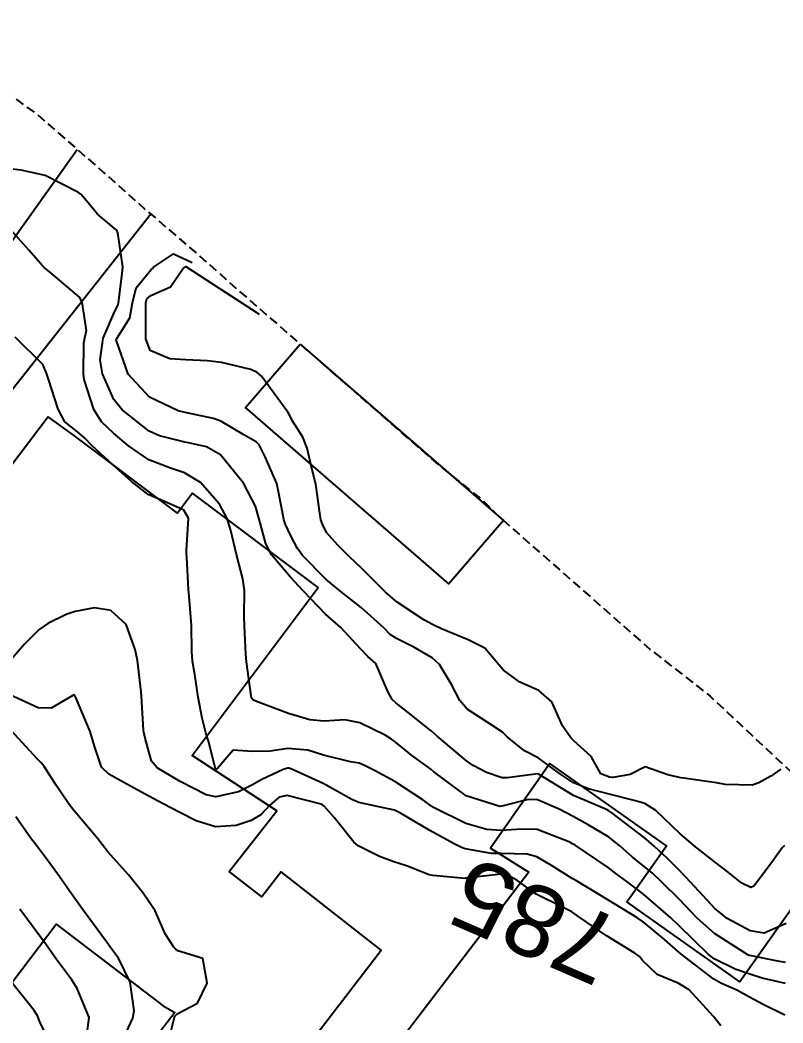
# Model space of a CAD drawing. Header units: metres. Extents: x 318500 to 325275, y 7408834 to 7428799.
# Drawn here: x 321068.3 to 321111, y 7409838 to 7409894.1 of the extents above; entities that cross this region are included whole.
import ezdxf
from ezdxf.enums import TextEntityAlignment as Align

# ---------------------------------------------------------------- set-up
doc = ezdxf.new("R2010")
doc.units = ezdxf.units.M
doc.header["$MEASUREMENT"] = 0
doc.linetypes.add('DASHED', pattern=[0.75, 0.5, -0.25])
for name, color, linetype in [('Cotas', 45, 'Continuous'), ('Curvas de Nivel 1m', 11, 'Continuous'), ('Curvas de Nivel 5m', 15, 'Continuous'), ('Edificações', 30, 'Continuous'), ('Vias Primárias', 230, 'Continuous')]:
    doc.layers.add(name, color=color, linetype=linetype)
doc.layers.add('Área', color=255, linetype='DASHED', plot=False)
doc.styles.add('ARIAL', font='arial.ttf')

msp = doc.modelspace()

# ---------------------------------------------------------------- linework, layer by layer
at = {"layer": 'Curvas de Nivel 1m', "flags": 128}
for points, elevation in [([(321111.157, 7409843.571), (321109.931, 7409843.025), (321109.15, 7409843.149), (321107.852, 7409843.84), (321107.168, 7409844.4), (321105.828, 7409845.864), (321105.197, 7409846.535), (321104.517, 7409847.195), (321103.771, 7409847.892), (321103.217, 7409848.379), (321101.402, 7409849.763), (321101.239, 7409849.88), (321101.136, 7409849.932), (321099.252, 7409850.732), (321097.345, 7409851.904), (321097.269, 7409851.939), (321095.556, 7409851.715), (321095.266, 7409851.723), (321094.394, 7409852.023), (321093.652, 7409852.412), (321093.276, 7409852.661), (321091.627, 7409854.057), (321091.294, 7409854.353), (321090.011, 7409855.378), (321089.317, 7409855.908), (321089.123, 7409856.093), (321088.876, 7409856.547), (321088.197, 7409858.107), (321087.754, 7409858.514), (321087.358, 7409858.914), (321086.239, 7409860.131), (321085.381, 7409860.881), (321084.151, 7409862.159), (321083.412, 7409862.96), (321082.36, 7409864.186), (321082.046, 7409864.8), (321081.677, 7409866.197), (321081.461, 7409866.91), (321080.8, 7409868.207), (321079.504, 7409869.792), (321078.718, 7409870.232), (321077.721, 7409870.456), (321077.513, 7409870.504), (321076.096, 7409870.852), (321075.518, 7409871.118), (321074.011, 7409872.295), (321073.539, 7409872.874), (321072.909, 7409874.31), (321072.784, 7409875.1), (321072.953, 7409876.31), (321073.605, 7409877.822), (321073.774, 7409878.132), (321073.811, 7409878.298), (321074.015, 7409879.915), (321074.053, 7409880.296), (321073.756, 7409882.212), (321073.732, 7409882.299), (321073.671, 7409882.381), (321072.619, 7409883.256), (321071.731, 7409884.329), (321071.691, 7409884.374), (321071.563, 7409884.461), (321069.706, 7409885.422), (321068.364, 7409885.72), (321067.711, 7409885.795)], 789), ([(321111.126, 7409841.389), (321110.778, 7409841.447), (321109.129, 7409841.77), (321109.092, 7409841.783), (321109.01, 7409841.822), (321107.147, 7409843.004), (321106.188, 7409843.86), (321105.176, 7409844.925), (321104.208, 7409845.885), (321103.682, 7409846.38), (321103.199, 7409846.778), (321102.569, 7409847.275), (321101.85, 7409847.92), (321101.217, 7409848.414), (321100.089, 7409849.085), (321099.234, 7409849.548), (321098.457, 7409849.968), (321097.247, 7409850.48), (321096.731, 7409850.504), (321095.242, 7409850.125), (321095.137, 7409850.116), (321093.25, 7409850.701), (321091.447, 7409852.058), (321091.271, 7409852.207), (321090.196, 7409852.993), (321089.286, 7409853.732), (321089.081, 7409853.886), (321088.721, 7409854.099), (321087.3, 7409854.794), (321086.462, 7409854.969), (321085.301, 7409854.896), (321084.499, 7409854.955), (321083.307, 7409855.31), (321081.527, 7409855.987), (321081.318, 7409856.079), (321081.251, 7409856.201), (321081.227, 7409856.296), (321080.968, 7409858.204), (321080.924, 7409858.634), (321080.844, 7409860.205), (321080.838, 7409860.745), (321080.854, 7409862.205), (321080.761, 7409862.855), (321080.41, 7409864.21), (321080.096, 7409865.561), (321079.891, 7409866.216), (321079.462, 7409867.031), (321078.384, 7409868.236), (321077.488, 7409868.775), (321076.717, 7409869.036), (321075.498, 7409869.508), (321074.359, 7409870.292), (321073.517, 7409871.001), (321072.85, 7409871.637), (321072.419, 7409872.317), (321071.884, 7409873.996), (321071.843, 7409874.326), (321071.859, 7409876.053), (321071.913, 7409876.325), (321072.009, 7409876.738), (321071.762, 7409878.328), (321071.614, 7409878.614), (321070.033, 7409879.955), (321069.639, 7409880.268), (321069.541, 7409880.361), (321068.808, 7409881.213), (321067.784, 7409882.379)], 788), ([(321110.87, 7409852.2), (321110.3, 7409851.805), (321109.636, 7409851.443), (321109.262, 7409851.302), (321107.755, 7409851.35), (321107.264, 7409851.442), (321105.441, 7409851.704), (321105.268, 7409851.725), (321104.543, 7409851.887), (321103.274, 7409852.329), (321102.438, 7409851.912), (321101.465, 7409851.729), (321101.267, 7409851.754), (321100.795, 7409851.937), (321100.242, 7409852.908), (321099.288, 7409853.796), (321099.105, 7409853.962), (321098.64, 7409854.627), (321098.052, 7409855.973), (321097.329, 7409856.597), (321096.26, 7409857.072), (321095.346, 7409857.744), (321095.098, 7409858.014), (321094.301, 7409858.967), (321093.364, 7409859.441), (321091.866, 7409860.055), (321091.373, 7409860.291), (321090.894, 7409860.551), (321089.392, 7409861.538), (321088.733, 7409862.1), (321087.42, 7409863.428), (321086.69, 7409864.127), (321086.053, 7409864.75), (321085.443, 7409865.45), (321085.21, 7409865.906), (321085.13, 7409866.145), (321085.076, 7409866.525), (321084.84, 7409868.15), (321084.617, 7409869.03), (321084.355, 7409870.157), (321084.124, 7409870.769), (321083.525, 7409871.702), (321083.372, 7409872.016), (321083.286, 7409872.174), (321082.511, 7409873.22), (321081.798, 7409874.196), (321081.563, 7409874.4), (321081.21, 7409874.559), (321079.571, 7409874.96), (321078.76, 7409875.044), (321077.573, 7409875.093), (321076.673, 7409875.164), (321075.58, 7409875.632), (321075.331, 7409876.283), (321075.327, 7409876.548), (321075.338, 7409878.283), (321075.389, 7409878.507), (321075.616, 7409878.702), (321076.709, 7409879.178), (321077.445, 7409880.253), (321077.571, 7409880.321), (321081.68, 7409877.65)], 791), ([(321111.114, 7409840.208), (321109.818, 7409840.511), (321109.119, 7409840.73), (321108.308, 7409841.018), (321107.128, 7409841.6), (321106.791, 7409841.853), (321105.154, 7409843.46), (321104.712, 7409843.877), (321103.18, 7409845.212), (321102.245, 7409845.914), (321101.635, 7409846.364), (321101.198, 7409846.703), (321099.349, 7409847.949), (321099.211, 7409848.027), (321099.048, 7409848.117), (321097.223, 7409848.821), (321096.363, 7409848.853), (321095.221, 7409848.771), (321094.418, 7409848.826), (321093.227, 7409849.154), (321091.431, 7409850.058), (321091.242, 7409850.185), (321090.825, 7409850.488), (321089.261, 7409851.514), (321088.154, 7409852.107), (321087.573, 7409852.416), (321087.274, 7409852.533), (321086.785, 7409852.615), (321085.278, 7409852.99), (321084.388, 7409853.261), (321083.282, 7409853.362), (321082.295, 7409853.2), (321081.28, 7409853.184), (321080.224, 7409853.267), (321079.324, 7409852.219), (321079.293, 7409852.196), (321079.27, 7409852.191), (321079.233, 7409852.221), (321078.83, 7409853.772), (321078.691, 7409854.229), (321078.483, 7409855.051), (321078.267, 7409856.236), (321078.078, 7409857.5), (321077.949, 7409858.241), (321077.903, 7409858.79), (321077.89, 7409860.242), (321077.761, 7409861.878), (321077.725, 7409862.245), (321077.621, 7409864.053), (321077.606, 7409864.247), (321077.614, 7409864.43), (321077.721, 7409866.246), (321077.457, 7409866.687), (321076.677, 7409867.046), (321075.469, 7409867.568), (321074.526, 7409868.29), (321073.494, 7409869.231), (321072.315, 7409870.318), (321071.915, 7409870.725), (321071.517, 7409871.067), (321070.808, 7409871.626), (321070.424, 7409872.347), (321069.89, 7409874.019), (321069.78, 7409874.357), (321069.567, 7409874.833), (321068.024, 7409876.376)], 787), ([(321111.09, 7409838.444), (321109.876, 7409839.031), (321109.105, 7409839.453), (321108.397, 7409839.831), (321107.499, 7409840.23), (321107.116, 7409840.446), (321105.266, 7409841.869), (321105.132, 7409841.983), (321104.357, 7409842.666), (321103.156, 7409843.664), (321102.808, 7409843.905), (321101.175, 7409844.898), (321099.421, 7409845.948), (321099.191, 7409846.091), (321098.035, 7409846.804), (321097.203, 7409847.291), (321096.666, 7409847.45), (321095.205, 7409847.479), (321094.681, 7409847.491), (321093.207, 7409847.752), (321092.99, 7409847.824), (321092.554, 7409848.047), (321091.221, 7409848.772), (321089.583, 7409849.737), (321089.237, 7409849.907), (321088.366, 7409850.103), (321087.243, 7409850.343), (321086.86, 7409850.51), (321085.259, 7409851.394), (321083.57, 7409852.166), (321083.351, 7409852.249), (321083.271, 7409852.253), (321083.015, 7409852.174), (321081.827, 7409851.627), (321081.257, 7409851.304), (321080.515, 7409850.943), (321079.247, 7409850.657), (321078.704, 7409850.773), (321077.259, 7409851.52), (321075.968, 7409852.27), (321075.645, 7409852.646), (321075.287, 7409853.938), (321075.211, 7409854.281), (321075.196, 7409854.376), (321075.087, 7409856.282), (321075.074, 7409856.532), (321074.869, 7409858.285), (321074.741, 7409858.901), (321074.226, 7409860.291), (321073.382, 7409861.087), (321072.465, 7409861.233), (321071.38, 7409861.028), (321070.867, 7409860.849), (321069.854, 7409860.353), (321069.367, 7409860.016), (321068.539, 7409859.187), (321067.829, 7409858.375)], 786), ([(321076.542, 7409836.77), (321076.923, 7409838.252), (321076.958, 7409838.376), (321077.084, 7409838.518), (321078.223, 7409839.103), (321078.757, 7409840.225), (321078.513, 7409841.618), (321077.128, 7409842.037), (321077.002, 7409842.125), (321076.907, 7409842.253), (321076.415, 7409842.987), (321075.86, 7409844.269), (321075.175, 7409845.256), (321074.355, 7409846.288), (321073.203, 7409847.583), (321072.885, 7409847.983), (321072.638, 7409848.309), (321071.235, 7409849.974), (321070.961, 7409850.334), (321070.334, 7409851.264), (321069.647, 7409852.354), (321069.478, 7409852.563), (321069.274, 7409852.758), (321067.778, 7409854.375)], 784), ([(321074.126, 7409837.223), (321074.604, 7409838.277), (321074.686, 7409838.676), (321074.464, 7409840.286), (321073.796, 7409841.62), (321073.303, 7409842.298), (321073.134, 7409842.537), (321071.829, 7409844.32), (321071.174, 7409845.235), (321070.38, 7409846.342), (321069.88, 7409847.033), (321069.206, 7409847.927), (321068.886, 7409848.363), (321068.062, 7409849.538)], 783), ([(321072.035, 7409837.346), (321072.159, 7409838.314), (321071.489, 7409839.939), (321071.245, 7409840.328), (321071.192, 7409840.41), (321071.112, 7409840.516), (321070.342, 7409841.562), (321069.765, 7409842.35), (321069.143, 7409843.208), (321068.276, 7409844.369)], 782), ([(321070.282, 7409836.338), (321069.411, 7409838.019), (321069.298, 7409838.357), (321069.085, 7409838.704), (321067.742, 7409840.374)], 781)]:
    msp.add_lwpolyline(points, dxfattribs=dict(at, elevation=elevation))
at = {"layer": 'Curvas de Nivel 5m', "flags": 128}
for points, elevation in [([(321111.065, 7409847.939), (321110.94, 7409847.794), (321110.281, 7409846.884), (321109.481, 7409845.816), (321109.348, 7409845.657), (321109.187, 7409845.588), (321108.687, 7409845.828), (321107.846, 7409846.49), (321107.201, 7409846.989), (321106.091, 7409847.861), (321105.221, 7409848.593), (321103.863, 7409849.891), (321103.246, 7409850.283), (321102.722, 7409850.434), (321101.253, 7409850.798), (321100.101, 7409851.104), (321099.262, 7409851.435), (321098.485, 7409851.968), (321097.279, 7409852.837), (321096.513, 7409853.222), (321095.542, 7409854.006), (321095.294, 7409854.266), (321094.588, 7409854.733), (321093.313, 7409855.551), (321092.904, 7409856.044), (321092.442, 7409856.941), (321091.758, 7409858.056), (321091.354, 7409858.423), (321090.32, 7409859.036), (321089.364, 7409859.508), (321089.009, 7409859.738), (321088.649, 7409860.101), (321087.387, 7409861.248), (321086.26, 7409862.131), (321085.41, 7409862.835), (321084.095, 7409864.16), (321083.818, 7409864.549), (321083.441, 7409865.253), (321083.155, 7409865.882), (321083.056, 7409866.176), (321082.967, 7409866.668), (321082.669, 7409868.182), (321082.016, 7409869.678), (321081.745, 7409870.196), (321081.666, 7409870.352), (321081.513, 7409870.517), (321080.819, 7409870.905), (321079.524, 7409871.662), (321079.123, 7409871.823), (321077.529, 7409872.152), (321077.449, 7409872.171), (321077.14, 7409872.256), (321075.541, 7409873.009), (321074.348, 7409874.292), (321073.674, 7409876.214), (321073.713, 7409876.299), (321074.434, 7409877.459), (321074.592, 7409878.29), (321074.786, 7409879.124), (321075.638, 7409880.149), (321075.71, 7409880.207), (321075.764, 7409880.278), (321076.887, 7409881.026), (321077.92, 7409880.54)], 790), ([(321107.495, 7409837.844), (321107.088, 7409838.368), (321105.74, 7409839.864), (321105.114, 7409840.228), (321103.938, 7409840.707), (321103.126, 7409841.491), (321102.957, 7409841.731), (321102.701, 7409841.906), (321101.144, 7409842.863), (321099.562, 7409843.946), (321099.164, 7409844.215), (321098.641, 7409844.485), (321097.178, 7409845.202), (321096.087, 7409845.997), (321095.5, 7409846.312), (321095.193, 7409846.336), (321093.258, 7409846.097), (321093.191, 7409846.09), (321091.386, 7409846.252), (321091.192, 7409846.297), (321089.916, 7409846.798), (321089.199, 7409847.027), (321088.408, 7409847.308), (321087.208, 7409847.909), (321086.962, 7409848.122), (321085.871, 7409849.493), (321085.319, 7409850.139), (321085.241, 7409850.197), (321085.146, 7409850.237), (321083.248, 7409850.727), (321082.787, 7409850.637), (321082.262, 7409850.185), (321081.77, 7409849.654), (321081.227, 7409849.332), (321080.379, 7409849.053), (321079.221, 7409848.974), (321078.145, 7409849.317), (321077.233, 7409849.785), (321076.304, 7409850.264), (321075.248, 7409850.826), (321074.092, 7409851.457), (321073.264, 7409851.927), (321072.857, 7409852.306), (321072.456, 7409853.487), (321072.224, 7409854.316), (321071.397, 7409856.251), (321071.359, 7409856.329), (321071.32, 7409856.363), (321071.291, 7409856.36), (321071.249, 7409856.331), (321070.038, 7409855.62), (321069.309, 7409855.633), (321067.68, 7409856.376)], 785)]:
    msp.add_lwpolyline(points, dxfattribs=dict(at, elevation=elevation))
at = {"layer": 'Edificações'}
for points in [[(321083.968, 7409875.977), (321095.345, 7409866.114), (321092.279, 7409862.577), (321080.901, 7409872.44)], [(321069.87, 7409871.921), (321054.666, 7409851.844), (321061.943, 7409846.333), (321062.35, 7409846.019), (321060.216, 7409843.221), (321066.45, 7409838.466), (321070.313, 7409843.531), (321076.297, 7409838.967), (321076.951, 7409838.596), (321075.245, 7409836.355), (321081.026, 7409832.347), (321088.501, 7409842.083), (321082.902, 7409846.455), (321081.813, 7409845.06), (321079.999, 7409846.476), (321082.656, 7409849.879), (321077.928, 7409852.962), (321084.974, 7409862.362), (321077.941, 7409867.634), (321077.11, 7409866.525), (321071.34, 7409870.851)]]:
    msp.add_lwpolyline(points, close=True, dxfattribs=at)
msp.add_lwpolyline([(321111.861, 7409844.971), (321108.576, 7409840.309), (321102.242, 7409844.773), (321104.46, 7409847.921), (321097.944, 7409852.513), (321094.615, 7409847.789), (321096.761, 7409846.434), (321085.956, 7409832.304), (321090.545, 7409828.795), (321089.47, 7409827.389), (321093.609, 7409824.571), (321095.549, 7409827.42), (321098.32, 7409825.533), (321093.406, 7409819.387), (321107.101, 7409810.354), (321113.472, 7409820.012)], dxfattribs=at)
at = {"layer": 'Vias Primárias'}
for points in [[(321000, 7409877.969), (321002.589, 7409877.13, -0.035804), (321007.808, 7409875.016, -0.006592), (321017.533, 7409870.082, -0.048415), (321019.455, 7409868.825), (321025.818, 7409864.202), (321031.16, 7409860.021), (321040.644, 7409853.434, 0.383216), (321045.963, 7409854.101), (321062.254, 7409873.936), (321071.492, 7409886.876)], [(321075.613, 7409883.256), (321065.689, 7409870.696), (321051.413, 7409851.176, 0.06745), (321050.286, 7409849.097, 0.294308), (321050.894, 7409846.248), (321062.816, 7409837.514), (321083.145, 7409823.664), (321111.951, 7409804.166), (321117.755, 7409800.36, 0.438815), (321124.914, 7409802.163), (321140.014, 7409823.047)]]:
    msp.add_lwpolyline(points, format="xyb", dxfattribs=at)
at = {"layer": 'Área', "flags": 128}
msp.add_lwpolyline([(321000, 7409940.627), (321000, 7409940.627), (321007.456, 7409936.276), (321012.441, 7409933.633), (321016.228, 7409930.955), (321016.57, 7409930.695), (321021.633, 7409927.784), (321024.595, 7409926.546), (321027.874, 7409924.416), (321028.82, 7409923.718), (321029.392, 7409923.279), (321034.546, 7409918.847), (321039.276, 7409914.675), (321041.605, 7409912.523), (321049.828, 7409905.622), (321055.76, 7409899.577), (321058.829, 7409896.602), (321065.221, 7409891.755), (321069.238, 7409888.84), (321072.947, 7409885.609), (321075.284, 7409883.539), (321079.409, 7409879.985), (321080.368, 7409879.118), (321091.663, 7409869.263), (321094.211, 7409867.208), (321095.04, 7409866.379), (321103.538, 7409858.916), (321106.913, 7409856.281), (321108.559, 7409854.735), (321115.488, 7409848.271), (321125.211, 7409840.087), (321133.848, 7409830.606), (321138.06, 7409825.477), (321138.966, 7409824.164), (321144.448, 7409818.324), (321147.727, 7409813.836), (321151.435, 7409809.507), (321155.715, 7409804.619), (321159.718, 7409799.502), (321164.751, 7409793.588), (321170.165, 7409786.666), (321177.67, 7409777.951), (321179.566, 7409775.27), (321180.799, 7409773.925), (321188.755, 7409764.155), (321190.508, 7409761.726), (321190.804, 7409761.413), (321191.394, 7409760.835), (321194.629, 7409757.026), (321194.911, 7409756.716), (321197.524, 7409753.212), (321199.284, 7409750.948), (321201.169, 7409748.049), (321203.431, 7409744.856), (321207.14, 7409740.085), (321212.462, 7409733.343), (321214.157, 7409730.71), (321217.485, 7409726.345), (321218.266, 7409725.211), (321218.497, 7409724.69), (321220.396, 7409722.217), (321220.744, 7409721.848), (321223.066, 7409718.98), (321225.164, 7409715.793), (321229.499, 7409710.452), (321231.237, 7409707.657), (321231.652, 7409707.119), (321233.416, 7409704.967), (321233.839, 7409704.532), (321236.203, 7409701.272), (321237.075, 7409700.219), (321237.858, 7409699.045), (321241.444, 7409694.352), (321244.903, 7409689.518), (321246.009, 7409688.3), (321249.333, 7409683.481), (321250.773, 7409680.877), (321259.17, 7409670.37), (321260.888, 7409668.2), (321263.498, 7409664.699), (321264.543, 7409662.93), (321265.578, 7409661.44), (321268.986, 7409656.955), (321274.959, 7409649.383), (321275.75, 7409648.279), (321278.947, 7409643.974), (321281.264, 7409640.762), (321284.675, 7409635.874), (321284.877, 7409635.687), (321286.012, 7409634.384), (321287.232, 7409632.639), (321287.485, 7409632.452), (321294.1, 7409622.695), (321296.39, 7409619.592), (321300.716, 7409614.52), (321302.318, 7409612.559), (321303.431, 7409610.952), (321307.183, 7409605.933), (321308.8, 7409603.611), (321315.244, 7409595.226), (321315.86, 7409594.476), (321316.209, 7409593.826), (321319.037, 7409589.911), (321325.345, 7409581.736), (321325.81, 7409580.828), (321329.863, 7409575.38), (321332.363, 7409572.28), (321334.985, 7409567.948), (321335.719, 7409566.927), (321336.211, 7409566.318), (321341.038, 7409560.093), (321345.358, 7409553.397), (321349.039, 7409548.749), (321349.927, 7409547.381), (321358.871, 7409534.712), (321363.453, 7409528.21), (321365.069, 7409525.863), (321366.993, 7409522.977), (321369.424, 7409519.609), (321371.612, 7409516.072), (321371.928, 7409515.591), (321374.344, 7409512.624), (321377.978, 7409507.054), (321379.55, 7409505.152), (321379.891, 7409504.668), (321381.11, 7409503.241), (321382.207, 7409501.562), (321387.823, 7409493.666), (321391.835, 7409487.779), (321393.115, 7409485.801), (321394.652, 7409483.729), (321395.878, 7409482.257), (321398.155, 7409478.981), (321398.613, 7409478.227), (321400.046, 7409476.274), (321400.962, 7409474.929), (321402.166, 7409473.123), (321403.13, 7409471.561), (321405.836, 7409467.809), (321409.546, 7409461.984), (321412.024, 7409457.925), (321414.342, 7409453.87), (321415.201, 7409451.514), (321419.09, 7409444.486), (321420.559, 7409441.827), (321420.769, 7409441.541), (321423.293, 7409436.567), (321425.414, 7409432.422), (321425.605, 7409431.84), (321426.83, 7409429.343), (321427.431, 7409427.925), (321430.154, 7409423.439), (321430.687, 7409422.263), (321430.876, 7409421.899), (321431.553, 7409420.632), (321431.655, 7409420.415), (321432.473, 7409418.788), (321432.877, 7409418.007), (321433.6, 7409416.733), (321434.205, 7409415.391), (321435.972, 7409412.145), (321437.058, 7409409.806), (321437.966, 7409408.261), (321438.171, 7409407.696), (321439.142, 7409405.883), (321439.292, 7409405.566), (321439.388, 7409405.402), (321442.699, 7409399.116), (321443.964, 7409395.846), (321446.054, 7409391.637), (321447.266, 7409389.052), (321451.937, 7409381.132), (321452.399, 7409379.918), (321453.932, 7409376.705), (321457.751, 7409369.876), (321457.975, 7409369.071), (321460.995, 7409363.59), (321461.646, 7409362.509), (321463.378, 7409357.893), (321465.46, 7409352.509), (321466.709, 7409348.26), (321466.991, 7409346.661), (321467.358, 7409345.233), (321468.24, 7409341.35), (321468.905, 7409339.146), (321469.748, 7409335.582), (321470.122, 7409334.567), (321472.15, 7409326.841), (321472.382, 7409325.152), (321473.955, 7409319.793), (321475.664, 7409313.663), (321476.193, 7409310.722), (321477.357, 7409306.104), (321477.537, 7409305.763), (321477.871, 7409304.622), (321478.726, 7409301.461), (321479.181, 7409299.557), (321480.183, 7409295.289), (321480.501, 7409294.252), (321481.162, 7409291.236), (321481.481, 7409290.134), (321483.359, 7409282.795), (321483.818, 7409281.324), (321484.516, 7409278.472), (321485.571, 7409274.885), (321486.118, 7409273.197), (321486.283, 7409272.079), (321487.235, 7409268.611), (321488.177, 7409263.928), (321488.24, 7409263.746), (321489.377, 7409260.034), (321489.689, 7409259.184), (321490.991, 7409253.798), (321491.3, 7409252.488), (321492.102, 7409249.925), (321493.863, 7409242.898), (321494.578, 7409240.41), (321494.847, 7409238.005), (321496.269, 7409232.118), (321496.909, 7409226.22), (321497.582, 7409222.684), (321498.534, 7409218.917), (321498.934, 7409214.593), (321499.745, 7409210.465), (321500.72, 7409206.217), (321501.144, 7409203.517), (321501.893, 7409198.496), (321502.009, 7409197.578), (321502.429, 7409195.895), (321503.427, 7409189.93), (321503.531, 7409188.48), (321504.281, 7409184.875), (321505.023, 7409179.75), (321505.598, 7409176.244), (321505.831, 7409175.209), (321506.954, 7409169.689), (321507.759, 7409164.87), (321508.635, 7409157.901), (321508.256, 7409151.776), (321508.424, 7409148.352), (321508.249, 7409147.257), (321508.185, 7409146.237), (321508.147, 7409145.238), (321507.956, 7409140.459), (321507.904, 7409139.297), (321507.929, 7409138.764), (321507.94, 7409136.91), (321507.809, 7409130.763), (321507.691, 7409127.04), (321507.711, 7409125.791), (321507.558, 7409120.93), (321507.479, 7409118.923), (321507.45, 7409116.869), (321507.449, 7409116.076), (321507.401, 7409114.763), (321507.411, 7409114.429), (321507.311, 7409112.819), (321507.213, 7409111.491), (321506.978, 7409110.212), (321506.841, 7409106.3), (321506.9, 7409103.3), (321506.91, 7409098.631), (321506.805, 7409095.544), (321506.457, 7409090.793), (321506.371, 7409085.948)], dxfattribs=at)

# ---------------------------------------------------------------- texts
at = {"layer": 'Cotas', "style": 'ARIAL'}
msp.add_text('785', height=4, rotation=156.523, dxfattribs=at).set_placement((321097.072, 7409843.694, 785), align=Align.MIDDLE_CENTER)

doc.saveas('drawing.dxf')
